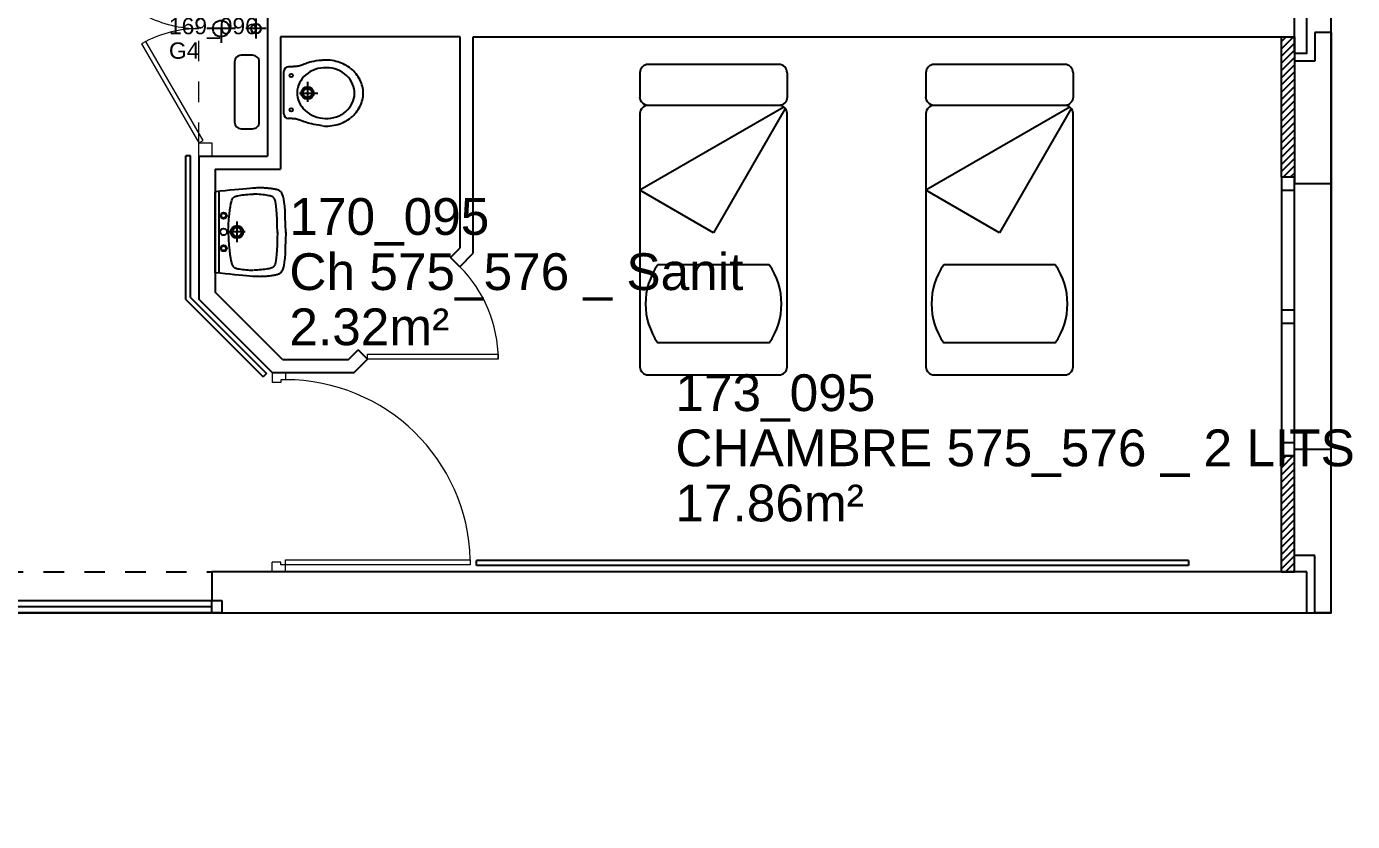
# Model space of a CAD drawing. Header units: metres. Extents: x -5 to 211, y -2 to 116.
# Drawn here: x 168 to 176.11, y 91.42 to 96.28 of the extents above; entities that cross this region are included whole.
import ezdxf

# ---------------------------------------------------------------- set-up
doc = ezdxf.new("R2010")
doc.units = ezdxf.units.M
doc.header["$MEASUREMENT"] = 0
doc.linetypes.add('CACHÉ', pattern=[0.25, 0.125, -0.125])
doc.linetypes.add('CONTINU', pattern=[0])
doc.layers.get('0').update_dxf_attribs({"linetype": 'CONTINUOUS'})
for name, color, linetype in [('004 isolation', 7, 'CONTINUOUS'), ('006 sanitaire', 5, 'CONTINUOUS'), ('009 main courante', 171, 'CONTINUOUS'), ('400 Lits', 150, 'CONTINUOUS'), ('A_CHASS', 4, 'CONTINUOUS'), ('A_Etiqu_Gaine', 8, 'CONTINUOUS'), ('A_Etiqu_Gaine_code', 8, 'CONTINUOUS'), ('A_Etiqu_Local', 8, 'CONTINUOUS'), ('A_MURS_ALÈG', 7, 'CONTINU'), ('A_MURS_CLOI', 7, 'CONTINUOUS'), ('A_MURS_STRU', 7, 'CONTINU'), ('CONTOUR', 54, 'CONTINUOUS')]:
    doc.layers.add(name, color=color, linetype=linetype)
doc.layers.add('A_PORT', color=8, linetype='CONTINUOUS', lineweight=0)
doc.styles.add('Attribut', font='arial.ttf')

# ---------------------------------------------------------------- blocks, each defined once
blk = doc.blocks.new('A_Etiqu_Local')
at = {"style": 'Attribut', "flags": 1}
for tag, p in [('CODE_HOPITAL', (-0.4463, 1.9645)), ('CODE_SITE', (-0.4463, 1.7395)), ('CODE_BATIMENT', (-0.4463, 1.5145)), ('CODE_SECTEUR', (-0.4463, 1.2895)), ('CODE_ETAGE', (-0.4463, 1.0645)), ('NOM_NORMALISE', (-0.4463, -0.843)), ('SECTEUR_ACTIVITE', (-0.4463, -1.068)), ('SOUS_SECTEUR_ACTIVITE', (-0.4463, -1.293)), ('VOLUME', (-0.4463, -1.518)), ('SERVICE', (-0.4463, -1.743)), ('CODE_UG', (-0.4463, -1.968)), ('CODE_UA', (-0.4463, -2.193)), ('CODE_POLE', (-0.4463, -2.418)), ('OCCUPANT_EXTERNE', (-0.4463, -2.643)), ('DISPONIBILITE', (-0.4463, -2.868)), ('ACCES_HANDICAPES', (-0.4463, -3.093)), ('NATURE_SOL', (-0.4463, -3.318)), ('RISQUE_LABORATOIRE', (-0.4463, -3.543)), ('AMIANTE', (-0.4463, -3.768))]:
    blk.add_attdef(tag, p, '', height=0.15, dxfattribs=at)
at = {"layer": 'A_Etiqu_Local', "style": 'Attribut'}
for tag, p in [('CODE_PIECE', (-0.4437, 0.5281)), ('NOM_USAGE', (-0.4437, 0.1906)), ('SURFACE', (-0.4437, -0.1469))]:
    blk.add_attdef(tag, p, '', height=0.225, dxfattribs=at)
blk = doc.blocks.new('A_Etiqu_Gaine')
at = {"style": 'Attribut', "flags": 1}
for tag, p in [('CODE_HOPITAL', (-0.4323, 0.8651)), ('CODE_SITE', (-0.4323, 0.7151)), ('CODE_BATIMENT', (-0.4323, 0.5651)), ('CODE_SECTEUR', (-0.4323, 0.4151)), ('CODE_ETAGE', (-0.4323, 0.2651)), ('NOM_NORMALISE', (-0.4323, -0.3349)), ('SECTEUR_ACTIVITE', (-0.4323, -0.4849)), ('SOUS_SECTEUR_ACTIVITE', (-0.4323, -0.6349)), ('SURFACE', (-0.4323, -0.7849)), ('CODE_UG', (-0.4323, -0.9349)), ('CODE_POLE', (-0.4323, -1.0849)), ('AMIANTE', (-0.4323, -1.2349))]:
    blk.add_attdef(tag, p, '', height=0.1, dxfattribs=at)
at = {"layer": 'A_Etiqu_Gaine', "style": 'Attribut'}
blk.add_attdef('NOM_USAGE', (-0.4323, -0.1849), '', height=0.1, dxfattribs=at)
at = {"layer": 'A_Etiqu_Gaine_code', "style": 'Attribut'}
blk.add_attdef('CODE_PIECE', (-0.4323, -0.0349), '', height=0.1, dxfattribs=at)

msp = doc.modelspace()

# ---------------------------------------------------------------- linework, layer by layer
at = {"layer": '004 isolation', "color": 8, "linetype": 'Continuous'}
for p, q in [((175.7054, 96.2213), (175.6753, 96.1911)), ((175.6753, 96.1469), (175.7496, 96.2213)), ((175.6753, 96.2213), (175.7553, 96.2213)), ((175.6753, 95.3614), (175.6753, 96.2213)), ((175.7553, 96.1828), (175.6753, 96.1028)), ((175.7553, 96.2213), (175.7552, 95.3614)), ((175.6753, 96.0586), (175.7553, 96.1386)), ((175.7553, 96.0944), (175.6753, 96.0144)), ((175.6753, 95.9702), (175.7553, 96.0502)), ((175.7553, 96.006), (175.6753, 95.926)), ((175.6753, 95.8818), (175.7553, 95.9618)), ((175.7553, 95.9176), (175.6753, 95.8376)), ((175.6753, 95.7934), (175.7553, 95.8734)), ((175.7553, 95.8292), (175.6753, 95.7492)), ((175.6753, 95.705), (175.7553, 95.785)), ((175.7553, 95.7408), (175.6753, 95.6608)), ((175.6753, 95.6166), (175.7553, 95.6966)), ((175.7553, 95.6524), (175.6753, 95.5724)), ((175.6753, 95.5282), (175.7553, 95.6082)), ((175.7553, 95.564), (175.6753, 95.484)), ((175.6753, 95.4398), (175.7553, 95.5198)), ((175.7553, 95.4756), (175.6753, 95.3956)), ((175.6852, 95.3614), (175.7553, 95.4314)), ((175.7552, 95.3614), (175.6753, 95.3614)), ((175.7553, 95.3872), (175.7294, 95.3614)), ((175.7034, 93.656), (175.6753, 93.6279)), ((175.6753, 93.5837), (175.7475, 93.656)), ((175.7552, 93.656), (175.6753, 93.656)), ((175.6753, 92.9461), (175.6753, 93.656)), ((175.7553, 92.9461), (175.7552, 93.656)), ((175.7553, 93.6195), (175.6753, 93.5395)), ((175.6753, 93.4953), (175.7553, 93.5753)), ((175.7553, 93.5311), (175.6753, 93.4511)), ((175.6753, 93.4069), (175.7553, 93.4869)), ((175.7553, 93.4427), (175.6753, 93.3627)), ((175.6753, 93.3185), (175.7553, 93.3985)), ((175.7553, 93.3543), (175.6753, 93.2743)), ((175.6753, 93.2301), (175.7553, 93.3101)), ((175.7553, 93.2659), (175.6753, 93.1859)), ((175.6753, 93.1417), (175.7553, 93.2217)), ((175.7553, 93.1775), (175.6753, 93.0975)), ((175.6753, 93.0533), (175.7553, 93.1333)), ((175.7553, 93.0891), (175.6753, 93.0091)), ((175.6753, 92.965), (175.7553, 93.045)), ((175.7553, 93.0008), (175.7006, 92.9461)), ((175.6753, 92.9461), (175.7553, 92.9461)), ((175.7448, 92.9461), (175.7553, 92.9566))]:
    msp.add_line(p, q, dxfattribs=at)
at = {"layer": '006 sanitaire', "color": 8, "linetype": 'Continuous'}
for p, q in [((169.4002, 96.3328), (169.4002, 96.2099)), ((169.2743, 96.2713), (169.0986, 96.2713)), ((169.1865, 96.2713), (169.1865, 96.1835)), ((169.4617, 96.2713), (169.3387, 96.2713)), ((169.3798, 96.1079), (169.3098, 96.1079)), ((169.7693, 96.0729), (169.7542, 96.0705)), ((169.7865, 96.075), (169.7693, 96.0729)), ((169.8059, 96.0767), (169.7865, 96.075)), ((169.2698, 96.0679), (169.2698, 95.6979)), ((169.4198, 95.6979), (169.4198, 96.0679)), ((169.5698, 95.7503), (169.5698, 96.0075)), ((169.6018, 96.0376), (169.5986, 96.0375)), ((169.6065, 96.0376), (169.6018, 96.0376)), ((169.6111, 96.0376), (169.6065, 96.0376)), ((169.6156, 96.0377), (169.6111, 96.0376)), ((169.62, 96.0377), (169.6156, 96.0377)), ((169.6243, 96.0378), (169.62, 96.0377)), ((169.6285, 96.038), (169.6243, 96.0378)), ((169.6328, 96.0382), (169.6285, 96.038)), ((169.6371, 96.0385), (169.6328, 96.0382)), ((169.6414, 96.0388), (169.6371, 96.0385)), ((169.6458, 96.0393), (169.6414, 96.0388)), ((169.6481, 96.0395), (169.6458, 96.0393)), ((169.6504, 96.0398), (169.6481, 96.0395)), ((169.6526, 96.0401), (169.6504, 96.0398)), ((169.6549, 96.0404), (169.6526, 96.0401)), ((169.6572, 96.0408), (169.6549, 96.0404)), ((169.6595, 96.0412), (169.6572, 96.0408)), ((169.6617, 96.0416), (169.6595, 96.0412)), ((169.6639, 96.0421), (169.6617, 96.0416)), ((169.6661, 96.0426), (169.6639, 96.0421)), ((169.6682, 96.0431), (169.6661, 96.0426)), ((169.6703, 96.0437), (169.6682, 96.0431)), ((169.6724, 96.0443), (169.6703, 96.0437)), ((169.6744, 96.045), (169.6724, 96.0443)), ((169.6765, 96.0457), (169.6744, 96.045)), ((169.6786, 96.0464), (169.6765, 96.0457)), ((169.6807, 96.0472), (169.6786, 96.0464)), ((169.6829, 96.0481), (169.6807, 96.0472)), ((169.6853, 96.0491), (169.6829, 96.0481)), ((169.6877, 96.0501), (169.6853, 96.0491)), ((169.6903, 96.0512), (169.6877, 96.0501)), ((169.6961, 96.0536), (169.6903, 96.0512)), ((169.7027, 96.0563), (169.6961, 96.0536)), ((169.7103, 96.0591), (169.7027, 96.0563)), ((169.719, 96.062), (169.7103, 96.0591)), ((169.7292, 96.065), (169.719, 96.062)), ((169.7408, 96.0678), (169.7292, 96.065)), ((169.7542, 96.0705), (169.7408, 96.0678)), ((169.7156, 95.9449), (169.7156, 95.8228)), ((169.6667, 95.8765), (169.779, 95.8765)), ((169.6018, 95.7203), (169.5986, 95.7204)), ((169.6065, 95.7202), (169.6018, 95.7203)), ((169.6111, 95.7202), (169.6065, 95.7202)), ((169.6156, 95.7202), (169.6111, 95.7202)), ((169.62, 95.72), (169.6156, 95.7202)), ((169.6243, 95.7198), (169.62, 95.72)), ((169.6285, 95.7195), (169.6243, 95.7198)), ((169.6328, 95.7191), (169.6285, 95.7195)), ((169.6371, 95.7186), (169.6328, 95.7191)), ((169.6414, 95.7179), (169.6371, 95.7186)), ((169.6458, 95.717), (169.6414, 95.7179)), ((169.6481, 95.7165), (169.6458, 95.717)), ((169.6504, 95.7159), (169.6481, 95.7165)), ((169.6526, 95.7153), (169.6504, 95.7159)), ((169.6549, 95.7147), (169.6526, 95.7153)), ((169.6572, 95.714), (169.6549, 95.7147)), ((169.6595, 95.7134), (169.6572, 95.714)), ((169.6617, 95.7127), (169.6595, 95.7134)), ((169.6639, 95.7119), (169.6617, 95.7127)), ((169.6661, 95.7112), (169.6639, 95.7119)), ((169.6682, 95.7105), (169.6661, 95.7112)), ((169.6703, 95.7098), (169.6682, 95.7105)), ((169.6724, 95.709), (169.6703, 95.7098)), ((169.6744, 95.7083), (169.6724, 95.709)), ((169.6765, 95.7075), (169.6744, 95.7083)), ((169.6786, 95.7067), (169.6765, 95.7075)), ((169.6807, 95.7059), (169.6786, 95.7067)), ((169.6829, 95.7051), (169.6807, 95.7059)), ((169.6853, 95.7042), (169.6829, 95.7051)), ((169.6877, 95.7033), (169.6853, 95.7042)), ((169.6903, 95.7023), (169.6877, 95.7033)), ((169.6961, 95.7003), (169.6903, 95.7023)), ((169.7027, 95.6981), (169.6961, 95.7003)), ((169.7103, 95.6957), (169.7027, 95.6981)), ((169.719, 95.6932), (169.7103, 95.6957)), ((169.7292, 95.6905), (169.719, 95.6932)), ((169.7408, 95.6878), (169.7292, 95.6905)), ((169.7542, 95.685), (169.7408, 95.6878)), ((169.7693, 95.6821), (169.7542, 95.685)), ((169.7865, 95.6792), (169.7693, 95.6821)), ((169.8059, 95.6763), (169.7865, 95.6792)), ((169.3098, 95.6579), (169.3798, 95.6579)), ((169.1816, 95.2754), (169.1502, 95.2723)), ((169.1502, 94.777), (169.1502, 95.2723)), ((169.1751, 94.777), (169.1751, 95.2723)), ((169.2119, 95.2784), (169.1816, 95.2754)), ((169.241, 95.2813), (169.2119, 95.2784)), ((169.2686, 95.2841), (169.241, 95.2813)), ((169.2948, 95.2867), (169.2686, 95.2841)), ((169.3192, 95.2891), (169.2948, 95.2867)), ((169.3418, 95.2912), (169.3192, 95.2891)), ((169.3625, 95.293), (169.3418, 95.2912)), ((169.3811, 95.2944), (169.3625, 95.293)), ((169.3975, 95.2955), (169.3811, 95.2944)), ((169.4048, 95.2959), (169.3975, 95.2955)), ((169.4116, 95.2962), (169.4048, 95.2959)), ((169.4179, 95.2963), (169.4116, 95.2962)), ((169.424, 95.2964), (169.4179, 95.2963)), ((169.4298, 95.2964), (169.424, 95.2964)), ((169.4355, 95.2963), (169.4298, 95.2964)), ((169.441, 95.296), (169.4355, 95.2963)), ((169.4467, 95.2957), (169.441, 95.296)), ((169.4524, 95.2954), (169.4467, 95.2957)), ((169.4583, 95.2949), (169.4524, 95.2954)), ((169.4645, 95.2944), (169.4583, 95.2949)), ((169.4708, 95.2937), (169.4645, 95.2944)), ((169.4774, 95.293), (169.4708, 95.2937)), ((169.4839, 95.2923), (169.4774, 95.293)), ((169.4905, 95.2915), (169.4839, 95.2923)), ((169.4969, 95.2906), (169.4905, 95.2915)), ((169.5032, 95.2897), (169.4969, 95.2906)), ((169.5093, 95.2887), (169.5032, 95.2897)), ((169.515, 95.2877), (169.5093, 95.2887)), ((169.5203, 95.2867), (169.515, 95.2877)), ((169.5252, 95.2856), (169.5203, 95.2867)), ((169.5296, 95.2845), (169.5252, 95.2856)), ((169.5336, 95.2833), (169.5296, 95.2845)), ((169.5373, 95.282), (169.5336, 95.2833)), ((169.5407, 95.2805), (169.5373, 95.282)), ((169.5438, 95.2788), (169.5407, 95.2805)), ((169.5466, 95.2769), (169.5438, 95.2788)), ((169.5493, 95.2747), (169.5466, 95.2769)), ((169.5518, 95.2723), (169.5493, 95.2747)), ((169.5541, 95.2696), (169.5518, 95.2723)), ((169.5587, 95.263), (169.5541, 95.2696)), ((169.5629, 95.2542), (169.5587, 95.263)), ((169.2408, 95.1614), (169.2437, 95.1821)), ((169.2437, 95.1821), (169.2467, 95.1985)), ((169.2467, 95.1985), (169.2497, 95.2113)), ((169.2497, 95.2113), (169.2528, 95.221)), ((169.2528, 95.221), (169.256, 95.2283)), ((169.256, 95.2283), (169.2593, 95.2337)), ((169.2593, 95.2337), (169.2611, 95.2359)), ((169.2611, 95.2359), (169.2628, 95.2378)), ((169.2628, 95.2378), (169.2647, 95.2395)), ((169.2647, 95.2395), (169.2667, 95.2409)), ((169.2667, 95.2409), (169.2688, 95.2422)), ((169.2688, 95.2422), (169.2711, 95.2433)), ((169.2711, 95.2433), (169.2735, 95.2443)), ((169.2735, 95.2443), (169.2762, 95.2452)), ((169.2762, 95.2452), (169.2792, 95.2461)), ((169.2792, 95.2461), (169.2824, 95.2469)), ((169.2824, 95.2469), (169.2897, 95.2485)), ((169.2897, 95.2485), (169.2981, 95.25)), ((169.2981, 95.25), (169.3074, 95.2515)), ((169.3074, 95.2515), (169.3174, 95.2529)), ((169.3174, 95.2529), (169.328, 95.2542)), ((169.328, 95.2542), (169.3391, 95.2554)), ((169.3391, 95.2554), (169.3505, 95.2564)), ((169.3505, 95.2564), (169.362, 95.2572)), ((169.362, 95.2572), (169.3735, 95.2579)), ((169.3735, 95.2579), (169.3849, 95.2582)), ((169.3962, 95.2579), (169.3848, 95.2582)), ((169.4077, 95.2572), (169.3962, 95.2579)), ((169.4192, 95.2564), (169.4077, 95.2572)), ((169.4306, 95.2554), (169.4192, 95.2564)), ((169.4417, 95.2542), (169.4306, 95.2554)), ((169.4523, 95.2529), (169.4417, 95.2542)), ((169.4623, 95.2515), (169.4523, 95.2529)), ((169.4716, 95.25), (169.4623, 95.2515)), ((169.48, 95.2485), (169.4716, 95.25)), ((169.4873, 95.2469), (169.48, 95.2485)), ((169.4905, 95.2461), (169.4873, 95.2469)), ((169.4935, 95.2452), (169.4905, 95.2461)), ((169.4962, 95.2443), (169.4935, 95.2452)), ((169.4986, 95.2433), (169.4962, 95.2443)), ((169.5009, 95.2422), (169.4986, 95.2433)), ((169.503, 95.2409), (169.5009, 95.2422)), ((169.505, 95.2395), (169.503, 95.2409)), ((169.5069, 95.2378), (169.505, 95.2395)), ((169.5086, 95.2359), (169.5069, 95.2378)), ((169.5103, 95.2337), (169.5086, 95.2359)), ((169.5136, 95.2283), (169.5103, 95.2337)), ((169.5168, 95.221), (169.5136, 95.2283)), ((169.5197, 95.2113), (169.5168, 95.221)), ((169.5224, 95.1985), (169.5197, 95.2113)), ((169.5248, 95.1821), (169.5224, 95.1985)), ((169.5268, 95.1614), (169.5248, 95.1821)), ((169.5667, 95.2427), (169.5629, 95.2542)), ((169.5702, 95.2277), (169.5667, 95.2427)), ((169.5733, 95.2083), (169.5702, 95.2277)), ((169.5759, 95.184), (169.5733, 95.2083)), ((169.5782, 95.154), (169.5759, 95.184)), ((169.232, 95.0674), (169.235, 95.1047)), ((169.235, 95.1047), (169.2379, 95.1358)), ((169.2379, 95.1358), (169.2408, 95.1614)), ((169.5285, 95.1358), (169.5268, 95.1614)), ((169.5299, 95.1047), (169.5285, 95.1358)), ((169.5307, 95.0674), (169.5299, 95.1047)), ((169.5799, 95.1176), (169.5782, 95.154)), ((169.5812, 95.0741), (169.5799, 95.1176)), ((169.2291, 95.0235), (169.232, 95.0674)), ((169.2291, 95.0268), (169.232, 94.9829)), ((169.3348, 95.0266), (169.2327, 95.0266)), ((169.2838, 95.0898), (169.2838, 94.9634)), ((169.5311, 95.0235), (169.5307, 95.0674)), ((169.5311, 95.0268), (169.5307, 94.9829)), ((169.582, 95.0227), (169.5812, 95.0741)), ((169.582, 95.0266), (169.5812, 94.9752)), ((169.232, 94.9829), (169.235, 94.9456)), ((169.235, 94.9456), (169.2379, 94.9145)), ((169.5299, 94.9456), (169.5285, 94.9145)), ((169.5307, 94.9829), (169.5299, 94.9456)), ((169.5812, 94.9752), (169.5799, 94.9316)), ((169.2379, 94.9145), (169.2408, 94.8889)), ((169.2408, 94.8889), (169.2437, 94.8682)), ((169.2437, 94.8682), (169.2467, 94.8517)), ((169.5248, 94.8682), (169.5224, 94.8517)), ((169.5268, 94.8889), (169.5248, 94.8682)), ((169.5285, 94.9145), (169.5268, 94.8889)), ((169.5759, 94.8652), (169.5733, 94.8409)), ((169.5782, 94.8952), (169.5759, 94.8652)), ((169.5799, 94.9316), (169.5782, 94.8952)), ((169.1816, 94.7739), (169.1502, 94.777)), ((169.2119, 94.7708), (169.1816, 94.7739)), ((169.2467, 94.8517), (169.2497, 94.839)), ((169.2497, 94.839), (169.2528, 94.8293)), ((169.2528, 94.8293), (169.256, 94.822)), ((169.256, 94.822), (169.2593, 94.8166)), ((169.2593, 94.8166), (169.2611, 94.8144)), ((169.2611, 94.8144), (169.2628, 94.8125)), ((169.2628, 94.8125), (169.2647, 94.8108)), ((169.2647, 94.8108), (169.2667, 94.8093)), ((169.2667, 94.8093), (169.2688, 94.8081)), ((169.2688, 94.8081), (169.2711, 94.807)), ((169.2711, 94.807), (169.2735, 94.806)), ((169.2735, 94.806), (169.2762, 94.8051)), ((169.2762, 94.8051), (169.2792, 94.8042)), ((169.2792, 94.8042), (169.2824, 94.8034)), ((169.2824, 94.8034), (169.2897, 94.8018)), ((169.2897, 94.8018), (169.2981, 94.8003)), ((169.2981, 94.8003), (169.3073, 94.7988)), ((169.3073, 94.7988), (169.3172, 94.7974)), ((169.3172, 94.7974), (169.3277, 94.7961)), ((169.3277, 94.7961), (169.3386, 94.7949)), ((169.3386, 94.7949), (169.3497, 94.7939)), ((169.3497, 94.7939), (169.3609, 94.7931)), ((169.3609, 94.7931), (169.3719, 94.7925)), ((169.3719, 94.7925), (169.3827, 94.7921)), ((169.3978, 94.7925), (169.387, 94.7921)), ((169.4088, 94.7931), (169.3978, 94.7925)), ((169.42, 94.7939), (169.4088, 94.7931)), ((169.4311, 94.7949), (169.42, 94.7939)), ((169.4419, 94.7961), (169.4311, 94.7949)), ((169.4524, 94.7974), (169.4419, 94.7961)), ((169.4624, 94.7988), (169.4524, 94.7974)), ((169.4716, 94.8003), (169.4624, 94.7988)), ((169.48, 94.8018), (169.4716, 94.8003)), ((169.4873, 94.8034), (169.48, 94.8018)), ((169.4905, 94.8042), (169.4873, 94.8034)), ((169.4935, 94.8051), (169.4905, 94.8042)), ((169.4962, 94.806), (169.4935, 94.8051)), ((169.4986, 94.807), (169.4962, 94.806)), ((169.5009, 94.8081), (169.4986, 94.807)), ((169.503, 94.8093), (169.5009, 94.8081)), ((169.505, 94.8108), (169.503, 94.8093)), ((169.5069, 94.8125), (169.505, 94.8108)), ((169.5086, 94.8144), (169.5069, 94.8125)), ((169.5103, 94.8166), (169.5086, 94.8144)), ((169.5136, 94.822), (169.5103, 94.8166)), ((169.5168, 94.8293), (169.5136, 94.822)), ((169.5197, 94.839), (169.5168, 94.8293)), ((169.5224, 94.8517), (169.5197, 94.839)), ((169.5493, 94.7745), (169.5466, 94.7724)), ((169.5518, 94.7769), (169.5493, 94.7745)), ((169.5541, 94.7797), (169.5518, 94.7769)), ((169.5587, 94.7863), (169.5541, 94.7797)), ((169.5629, 94.795), (169.5587, 94.7863)), ((169.5667, 94.8065), (169.5629, 94.795)), ((169.5702, 94.8216), (169.5667, 94.8065)), ((169.5733, 94.8409), (169.5702, 94.8216)), ((169.241, 94.7679), (169.2119, 94.7708)), ((169.2686, 94.7651), (169.241, 94.7679)), ((169.2948, 94.7625), (169.2686, 94.7651)), ((169.3192, 94.7601), (169.2948, 94.7625)), ((169.3418, 94.758), (169.3192, 94.7601)), ((169.3625, 94.7562), (169.3418, 94.758)), ((169.3811, 94.7548), (169.3625, 94.7562)), ((169.3975, 94.7537), (169.3811, 94.7548)), ((169.4048, 94.7533), (169.3975, 94.7537)), ((169.4116, 94.7531), (169.4048, 94.7533)), ((169.4179, 94.7529), (169.4116, 94.7531)), ((169.424, 94.7528), (169.4179, 94.7529)), ((169.4298, 94.7529), (169.424, 94.7528)), ((169.4355, 94.753), (169.4298, 94.7529)), ((169.441, 94.7532), (169.4355, 94.753)), ((169.4467, 94.7535), (169.441, 94.7532)), ((169.4524, 94.7539), (169.4467, 94.7535)), ((169.4583, 94.7543), (169.4524, 94.7539)), ((169.4645, 94.7549), (169.4583, 94.7543)), ((169.4708, 94.7555), (169.4645, 94.7549)), ((169.4774, 94.7562), (169.4708, 94.7555)), ((169.4839, 94.7569), (169.4774, 94.7562)), ((169.4905, 94.7578), (169.4839, 94.7569)), ((169.4969, 94.7586), (169.4905, 94.7578)), ((169.5032, 94.7595), (169.4969, 94.7586)), ((169.5093, 94.7605), (169.5032, 94.7595)), ((169.515, 94.7615), (169.5093, 94.7605)), ((169.5203, 94.7625), (169.515, 94.7615)), ((169.5252, 94.7636), (169.5203, 94.7625)), ((169.5296, 94.7647), (169.5252, 94.7636)), ((169.5336, 94.7659), (169.5296, 94.7647)), ((169.5373, 94.7673), (169.5336, 94.7659)), ((169.5407, 94.7688), (169.5373, 94.7673)), ((169.5438, 94.7705), (169.5407, 94.7688)), ((169.5466, 94.7724), (169.5438, 94.7705))]:
    msp.add_line(p, q, dxfattribs=at)
for centre, radius in [((169.1865, 96.2713), 0.05), ((169.4002, 96.2713), 0.03), ((169.6159, 95.9839), 0.0105), ((169.7156, 95.8765), 0.0383), ((169.7156, 95.8765), 0.0276), ((169.6159, 95.774), 0.0105), ((169.2023, 95.1261), 0.0189), ((169.2023, 95.1261), 0.0144), ((169.2023, 95.0266), 0.0204), ((169.2838, 95.0266), 0.0387), ((169.2838, 95.0266), 0.0274), ((169.2023, 94.9271), 0.0189), ((169.2023, 94.9271), 0.0144)]:
    msp.add_circle(centre, radius, dxfattribs=at)
for centre, radius, start, end in [((169.3098, 96.0679), 0.04, 90.00067, 180.00076), ((169.3798, 96.0679), 0.04, 0.00067, 90.00076), ((169.8268, 95.8184), 0.26, 73.30074, 94.46343), ((169.5998, 96.0075), 0.03, 92.18352, 180.00002), ((169.8197, 95.8545), 0.1761, 108.91066, 130.2683), ((169.827, 95.8332), 0.1986, 68.71743, 108.91928), ((169.8351, 95.8542), 0.1761, 47.36056, 68.7182), ((169.834, 95.8425), 0.2348, 51.02128, 73.30031), ((169.8498, 95.862), 0.2098, 26.51896, 51.02157), ((169.7897, 95.8773), 0.1377, 153.69095, 203.91568), ((169.808, 95.8682), 0.1581, 130.26793, 153.69014), ((169.8473, 95.8674), 0.1581, 23.93857, 47.36079), ((169.866, 95.8757), 0.1377, 333.69025, 23.93902), ((169.8768, 95.8755), 0.1796, 0.00042, 26.51893), ((169.8777, 95.8755), 0.1787, 333.37703, 0.00001), ((169.5998, 95.7503), 0.03, 180.00002, 267.81647), ((169.8084, 95.8856), 0.1581, 203.93878, 227.36099), ((169.8206, 95.8988), 0.1761, 227.36056, 248.7182), ((169.8361, 95.8985), 0.1761, 288.91066, 310.2683), ((169.8477, 95.8848), 0.1581, 310.26808, 333.6903), ((169.8525, 95.8881), 0.2069, 308.66238, 333.37704), ((169.3098, 95.6979), 0.04, 179.99934, 269.99923), ((169.3798, 95.6979), 0.04, 270.00067, 0.00076), ((169.8288, 95.9198), 0.1986, 248.71824, 288.88532), ((169.8291, 95.9342), 0.2596, 265.01961, 286.2207), ((169.8368, 95.9077), 0.232, 286.22047, 308.6625)]:
    msp.add_arc(centre, radius, start, end, dxfattribs=at)
at = {"layer": '009 main courante', "color": 8, "linetype": 'Continuous'}
for p, q in [((169.0002, 95.4915), (168.9702, 95.4915)), ((168.9702, 94.6131), (168.9702, 95.4915)), ((169.0002, 94.6255), (169.0002, 95.4915)), ((168.9702, 94.6131), (169.4437, 94.1397)), ((169.0002, 94.6255), (169.4649, 94.1609)), ((169.4649, 94.1609), (169.4437, 94.1397)), ((175.1074, 93.0161), (170.7502, 93.0161)), ((170.7502, 92.9861), (170.7502, 93.0161)), ((175.1074, 93.0161), (175.1074, 92.9861)), ((175.1074, 92.9861), (170.7502, 92.9861))]:
    msp.add_line(p, q, dxfattribs=at)
at = {"layer": '400 Lits', "color": 8, "linetype": 'Continuous'}
for p, q in [((171.7502, 96.0013), (171.7502, 95.8513)), ((172.6502, 96.0013), (172.6502, 95.8513)), ((173.5002, 96.0013), (173.5002, 95.8513)), ((174.4002, 96.0013), (174.4002, 95.8513)), ((172.6314, 95.7905), (171.7502, 95.2817)), ((172.6002, 95.8013), (171.8002, 95.8013)), ((172.6394, 95.7825), (172.2002, 95.0219)), ((174.3814, 95.7905), (173.5002, 95.2817)), ((174.3502, 95.8013), (173.5502, 95.8013)), ((174.3894, 95.7825), (173.9502, 95.0219)), ((172.2002, 95.0219), (171.7502, 95.2817)), ((173.9502, 95.0219), (173.5002, 95.2817)), ((172.541, 94.8252), (171.8594, 94.8252)), ((174.291, 94.8252), (173.6094, 94.8252)), ((172.541, 94.3481), (171.8594, 94.3481)), ((174.291, 94.3481), (173.6094, 94.3481))]:
    msp.add_line(p, q, dxfattribs=at)
for points in [[(172.6502, 96.0013, 0.414214), (172.6002, 96.0513), (171.8002, 96.0513, 0.414214), (171.7502, 96.0013)], [(174.4002, 96.0013, 0.414214), (174.3502, 96.0513), (173.5502, 96.0513, 0.414214), (173.5002, 96.0013)], [(172.6502, 95.8513, -0.414213), (172.6002, 95.8013), (171.8002, 95.8013, -0.414214), (171.7502, 95.8513)], [(174.4002, 95.8513, -0.414213), (174.3502, 95.8013), (173.5502, 95.8013, -0.414214), (173.5002, 95.8513)], [(172.6502, 95.7513, 0.414214), (172.6002, 95.8013), (171.8002, 95.8013, 0.414214), (171.7502, 95.7513)], [(171.7502, 95.7516), (171.7502, 94.2013, 0.414213), (171.8002, 94.1513), (172.6002, 94.1513, 0.414213), (172.6502, 94.2013), (172.6502, 95.7516)], [(174.4002, 95.7513, 0.414214), (174.3502, 95.8013), (173.5502, 95.8013, 0.414214), (173.5002, 95.7513)], [(173.5002, 95.7516), (173.5002, 94.2013, 0.414213), (173.5502, 94.1513), (174.3502, 94.1513, 0.414213), (174.4002, 94.2013), (174.4002, 95.7516)]]:
    msp.add_lwpolyline(points, format="xyb", dxfattribs=at)
for centre, start, end in [((172.2002, 94.5866), 145.00807, 214.99209), ((172.2002, 94.5866), 325.00745, 34.99223), ((173.9502, 94.5866), 145.00807, 214.99209), ((173.9502, 94.5866), 325.00745, 34.99223)]:
    msp.add_arc(centre, 0.416, start, end, dxfattribs=at)
at = {"layer": 'A_CHASS', "color": 8, "linetype": 'Continuous'}
for p, q in [((175.6753, 95.2814), (175.6753, 93.736)), ((175.7553, 93.736), (175.7553, 95.2814)), ((167.3505, 92.7336), (169.1305, 92.7336))]:
    msp.add_line(p, q, dxfattribs=at)
for points in [[(175.7553, 94.5487), (175.6753, 94.5487)], [(175.6753, 94.4687), (175.7553, 94.4687)], [(169.1905, 92.6961), (167.2905, 92.6961), (167.2905, 92.7711), (169.1905, 92.7711)], [(169.1305, 92.6961), (169.1305, 92.7711)], [(169.1905, 92.7711), (169.1905, 92.6961)]]:
    msp.add_lwpolyline(points, dxfattribs=at)
at = {"layer": 'A_MURS_ALÈG', "color": 8, "ltscale": 200}
msp.add_line((175.9803, 95.3214), (175.9803, 93.7265), dxfattribs=at)
at = {"layer": 'A_MURS_CLOI', "color": 8, "linetype": 'Continuous'}
for p, q in [((169.4698, 97.0513), (169.4698, 95.4913)), ((170.6502, 96.2213), (169.5498, 96.2213)), ((169.5498, 96.2213), (169.5498, 95.4113)), ((170.6502, 94.9291), (170.6502, 96.2213)), ((170.7302, 96.2213), (175.7553, 96.2213)), ((170.7302, 94.8959), (170.7302, 96.2213)), ((169.0502, 95.4913), (169.4698, 95.4913)), ((169.0502, 95.4913), (169.0502, 94.6159)), ((169.1502, 95.4113), (169.5498, 95.4113)), ((169.1502, 95.4113), (169.1502, 94.6573)), ((170.5915, 94.8703), (170.6502, 94.9291)), ((170.6481, 94.8138), (170.5915, 94.8703)), ((170.6481, 94.8138), (170.7302, 94.8959)), ((169.5002, 94.1659), (169.0502, 94.6159)), ((169.5617, 94.2459), (169.1502, 94.6573)), ((169.9671, 94.2459), (170.0258, 94.3047)), ((170.0824, 94.2481), (170.0258, 94.3047)), ((169.5617, 94.2459), (169.9671, 94.2459)), ((170.0002, 94.1659), (170.0824, 94.2481)), ((169.5002, 94.1659), (170.0002, 94.1659))]:
    msp.add_line(p, q, dxfattribs=at)
for points in [[(175.7553, 95.3614), (175.6753, 95.3614), (175.6753, 95.2814), (175.7553, 95.2814)], [(175.7553, 93.736), (175.6753, 93.736), (175.6753, 93.656), (175.7553, 93.656)]]:
    msp.add_lwpolyline(points, close=True, dxfattribs=at)
at = {"layer": 'A_MURS_STRU', "color": 8, "linetype": 'Continuous'}
for p, q in [((175.7553, 96.1213), (175.7553, 96.4213)), ((175.8803, 96.2463), (175.8803, 96.0713)), ((175.9803, 96.2463), (175.8803, 96.2463)), ((175.9803, 96.2463), (175.9803, 95.3214)), ((175.8803, 96.0713), (175.7553, 96.0713)), ((175.7553, 96.0713), (175.7553, 95.3214)), ((175.9803, 95.3214), (175.7553, 95.3214)), ((175.7553, 93.0461), (175.7553, 93.696)), ((175.9803, 93.696), (175.7553, 93.696)), ((175.9803, 92.6961), (175.9803, 93.696)), ((175.8803, 93.0461), (175.7553, 93.0461)), ((175.8803, 92.6961), (175.8803, 93.0461)), ((169.1305, 92.9461), (169.1305, 92.7711)), ((175.9803, 92.6961), (175.8803, 92.6961))]:
    msp.add_line(p, q, dxfattribs=at)
for points in [[(175.7553, 96.1213), (175.8303, 96.1213), (175.8303, 96.4213), (175.7553, 96.4213)], [(175.8303, 92.9461), (169.1305, 92.9461)], [(169.1305, 92.6961), (175.8303, 92.6961), (175.8303, 92.9461)]]:
    msp.add_lwpolyline(points, dxfattribs=at)
at = {"layer": 'A_MURS_STRU', "color": 8, "linetype": 'CACHÉ'}
msp.add_lwpolyline([(167.3505, 92.9461), (169.1305, 92.9461)], dxfattribs=at)
at = {"layer": 'A_PORT', "color": 8, "linetype": 'CACHÉ'}
msp.add_line((169.0502, 95.5713), (169.0502, 96.9713), dxfattribs=at)
at = {"layer": 'A_PORT', "color": 8, "linetype": 'Continuous'}
for p, q in [((168.7262, 96.1925), (168.7002, 96.1775)), ((168.7002, 96.1775), (169.0502, 95.5713)), ((169.0762, 95.5863), (168.7262, 96.1925)), ((169.0502, 95.5713), (169.0762, 95.5863)), ((169.0502, 95.5713), (169.1302, 95.5713)), ((169.0502, 95.4913), (169.0502, 95.5713)), ((169.1302, 95.5713), (169.1302, 95.4913)), ((169.1302, 95.4913), (169.0502, 95.4913)), ((170.0824, 94.2781), (170.8824, 94.2781)), ((170.0824, 94.2481), (170.0824, 94.2781)), ((170.8824, 94.2481), (170.0824, 94.2481)), ((170.8824, 94.2781), (170.8824, 94.2481)), ((169.5002, 94.1659), (169.5802, 94.1659)), ((169.5002, 94.1659), (169.5002, 94.1061)), ((169.5802, 94.1659), (169.5802, 94.1221)), ((169.5525, 94.1061), (169.5002, 94.1061)), ((169.5802, 94.1221), (169.5525, 94.1221)), ((169.5525, 94.1221), (169.5525, 94.1061)), ((169.5525, 93.0061), (169.5002, 93.0061)), ((169.5002, 92.9462), (169.5002, 93.0061)), ((169.5525, 92.9901), (169.5525, 93.0061)), ((170.7118, 92.9901), (169.5525, 92.9901)), ((169.5802, 93.0201), (170.7118, 93.0201)), ((169.5802, 92.9462), (169.5802, 93.0201)), ((170.7118, 93.0201), (170.7118, 92.9901)), ((169.5002, 92.9462), (169.5802, 92.9462))]:
    msp.add_line(p, q, dxfattribs=at)
for centre, radius, start, end in [((169.0519, 96.9837), 0.7125, 242.80048, 269.86811), ((169.0519, 95.5588), 0.7125, 90.1319, 117.19967), ((170.0824, 94.2481), 0.8, 359.99993, 44.99996), ((169.5802, 92.9901), 1.132, 1.51862, 90)]:
    msp.add_arc(centre, radius, start, end, dxfattribs=at)
at = {"layer": 'CONTOUR', "color": 8}
msp.add_lwpolyline([(167.2905, 74.5461), (167.2905, 92.6961), (175.9799, 92.6961), (175.9799, 114.2961), (168.8499, 114.2961), (168.8499, 113.5461), (167.0999, 113.5461), (167.0999, 115.9463), (152.4999, 115.9461), (152.4999, 108.7461), (153.2002, 108.7461), (153.2002, 106.9961), (152.1802, 106.9961), (152.1802, 92.6461), (143.8002, 92.6462), (143.8002, 78.0461)], dxfattribs=at)

# ---------------------------------------------------------------- block references
at = {"layer": 'A_Etiqu_Gaine', "color": 8}
ref = msp.add_blockref('A_Etiqu_Gaine', (169.3, 96.2713), dxfattribs=at)
ref.add_attrib('CODE_PIECE', '169_096', (168.8677, 96.2364), dxfattribs={"layer": 'A_Etiqu_Gaine_code', "height": 0.1, "style": 'Attribut'})
ref.add_attrib('NOM_USAGE', 'G4', (168.8677, 96.0864), dxfattribs={"height": 0.1, "style": 'Attribut'})
at = {"layer": 'A_Etiqu_Local', "color": 8}
ref = msp.add_blockref('A_Etiqu_Local', (170.0484, 94.4804), dxfattribs=at)
ref.add_attrib('CODE_PIECE', '170_095', (169.6047, 95.0085), dxfattribs={"height": 0.225, "style": 'Attribut'})
ref.add_attrib('NOM_USAGE', 'Ch 575_576 _ Sanit', (169.6047, 94.671), dxfattribs={"height": 0.225, "style": 'Attribut'})
ref.add_attrib('SURFACE', '2.32m²', (169.6047, 94.3335), dxfattribs={"height": 0.225, "style": 'Attribut'})
ref = msp.add_blockref('A_Etiqu_Local', (172.4106, 93.4021), dxfattribs=at)
ref.add_attrib('CODE_PIECE', '173_095', (171.967, 93.9302), dxfattribs={"height": 0.225, "style": 'Attribut'})
ref.add_attrib('NOM_USAGE', 'CHAMBRE 575_576 _ 2 LITS', (171.967, 93.5927), dxfattribs={"height": 0.225, "style": 'Attribut'})
ref.add_attrib('SURFACE', '17.86m²', (171.967, 93.2552), dxfattribs={"height": 0.225, "style": 'Attribut'})

doc.saveas('drawing.dxf')
